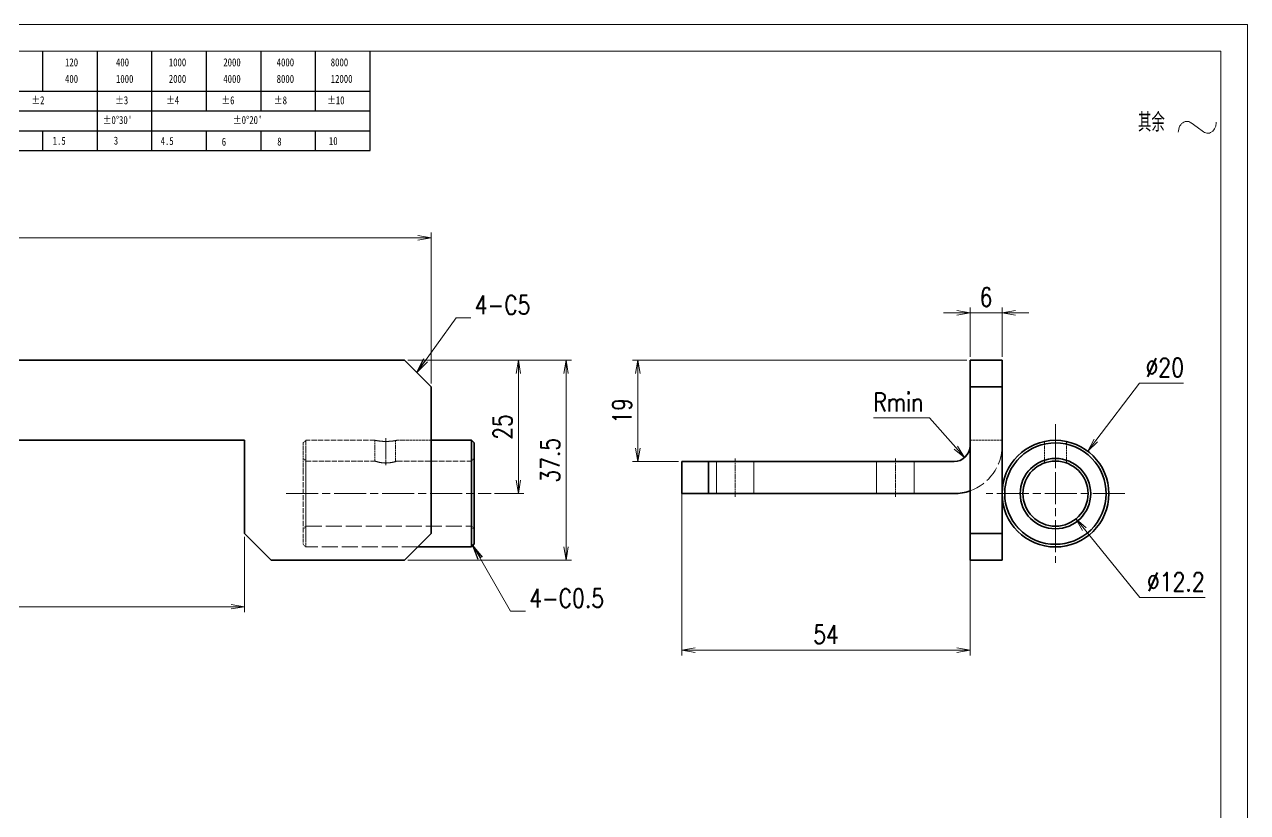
# Model space of a CAD drawing. Header units: inches. Extents: x 269 to 10986, y 1043 to 4337.
# Drawn here: x 8503.2 to 8732.4, y 1860.5 to 2008.2 of the extents above; entities that cross this region are included whole.
import ezdxf

# ---------------------------------------------------------------- set-up
doc = ezdxf.new("R2010")
doc.units = ezdxf.units.IN
doc.header["$MEASUREMENT"] = 0
for name, pattern in [('AM_ISO02W050x2', [3.75, 3, -0.75]), ('AM_ISO08W050x2', [9, 6, -0.75, 1.5, -0.75]), ('DOT2', [0.125, 0, -0.125])]:
    doc.linetypes.add(name, pattern=pattern)
for name, color, linetype, lineweight in [('中心线', 2, 'AM_ISO08W050x2', 18), ('图框', 7, 'Continuous', 18), ('标注线', 3, 'Continuous', 18), ('粗实线', 7, 'Continuous', 35), ('虚线', 1, 'AM_ISO02W050x2', 18)]:
    doc.layers.add(name, color=color, linetype=linetype, lineweight=lineweight)
doc.layers.add('图\\M+19E79\\M+195B6\\M+18E9A', color=7, linetype='Continuous')
doc.layers.add('打印', color=7, linetype='Continuous', lineweight=15, plot=False)
doc.layers.add('打印-禁用', color=7, linetype='Continuous', lineweight=15, plot=False)
doc.styles.add('DIM', font='romans.shx', dxfattribs={"width": 0.8, "bigfont": 'bigfont.shx'})
doc.styles.add('国标', font='simfang.ttf', dxfattribs={"width": 0.8})
doc.styles.add('机械长仿宋', font='gbenor.shx', dxfattribs={"height": 1, "bigfont": 'gbcbig.shx'})
doc.dimstyles.new('XR 1-1', dxfattribs={"dimtxt": 3.5, "dimasz": 2.5, "dimexe": 1, "dimexo": 0.625, "dimgap": 1.2, "dimtad": 1, "dimtoh": 1, "dimdsep": 46, "dimtxsty": 'DIM', "dimblk": 'OPEN', "dimcen": 0, "dimclrd": 8, "dimclre": 8, "dimclrt": 2, "dimazin": 2, "dimtfac": 0.5, "dimtmove": 0, "dimatfit": 3, "dimldrblk": 'OPEN', "dimfxl": 0, "dimtolj": 2, "dimlwd": 18, "dimlwe": 18, "dimarcsym": 0})
doc.dimstyles.new('XR 1-1$0', dxfattribs={"dimtxt": 3.5, "dimasz": 2.5, "dimexe": 1, "dimexo": 0.625, "dimgap": 1.2, "dimtad": 1, "dimzin": 9, "dimdsep": 46, "dimtxsty": 'DIM', "dimblk": 'OPEN', "dimcen": 0, "dimclrd": 8, "dimclre": 8, "dimclrt": 2, "dimazin": 2, "dimtfac": 0.5, "dimtmove": 0, "dimatfit": 3, "dimldrblk": 'OPEN', "dimfxl": 0, "dimtolj": 2, "dimlwd": 18, "dimlwe": 18, "dimarcsym": 0})
doc.dimstyles.new('XR 1-1$3', dxfattribs={"dimtxt": 3.5, "dimasz": 2.5, "dimexe": 1, "dimexo": 0.625, "dimgap": 1.2, "dimtad": 1, "dimtoh": 1, "dimdsep": 46, "dimtxsty": 'DIM', "dimblk": 'OPEN', "dimcen": 0, "dimclrd": 8, "dimclre": 8, "dimclrt": 2, "dimazin": 2, "dimtfac": 0.5, "dimtofl": 0, "dimtmove": 0, "dimatfit": 3, "dimldrblk": 'OPEN', "dimfxl": 0, "dimtolj": 2, "dimlwd": 18, "dimlwe": 18, "dimarcsym": 0})
doc.dimstyles.new('XR 1-1$4', dxfattribs={"dimtxt": 3.5, "dimasz": 2.5, "dimexe": 1, "dimexo": 0.625, "dimgap": 1.2, "dimtad": 1, "dimtoh": 1, "dimdsep": 46, "dimtxsty": 'DIM', "dimblk": 'OPEN', "dimcen": 0, "dimclrd": 8, "dimclre": 8, "dimclrt": 2, "dimazin": 2, "dimtfac": 0.5, "dimtofl": 0, "dimtmove": 0, "dimatfit": 3, "dimldrblk": 'OPEN', "dimfxl": 0, "dimtolj": 2, "dimlwd": 18, "dimlwe": 18, "dimarcsym": 0})

# ---------------------------------------------------------------- blocks, each defined once
blk = doc.blocks.new('GZDEH零件A3图框V01版')
at = {"layer": '图\\M+19E79\\M+195B6\\M+18E9A', "color": 9}
for p, q in [((3051.75, -1561.98), (3051.75, -1554.46)), ((3061.98, -1561.98), (3061.98, -1554.46)), ((3072.2, -1561.98), (3072.2, -1554.46)), ((3082.42, -1561.98), (3082.42, -1554.46)), ((3092.64, -1561.98), (3092.64, -1554.46)), ((3102.86, -1561.98), (3102.86, -1554.46)), ((3113.09, -1573.08), (3113.09, -1554.46)), ((2996.09, -1561.98), (3113.09, -1561.98)), ((3061.98, -1573.08), (3061.98, -1561.98)), ((3072.2, -1573.08), (3072.2, -1561.98)), ((3082.42, -1565.68), (3082.42, -1561.98)), ((3092.64, -1565.68), (3092.64, -1561.98)), ((3102.86, -1565.68), (3102.86, -1561.98)), ((2996.09, -1565.68), (3113.09, -1565.68)), ((2996.09, -1569.38), (3113.09, -1569.38)), ((3051.75, -1573.08), (3051.75, -1569.38)), ((3082.42, -1573.08), (3082.42, -1569.48)), ((3092.64, -1573.08), (3092.64, -1569.38)), ((3102.86, -1573.08), (3102.86, -1569.38)), ((2990.09, -1573.08), (3113.09, -1573.08))]:
    blk.add_line(p, q, dxfattribs=at)
at = {"layer": '图框', "linetype": 'Continuous'}
for p, q in [((3272.49, -1554.46), (2882.49, -1554.46)), ((3272.49, -1832.96), (3272.49, -1554.46))]:
    blk.add_line(p, q, dxfattribs=at)
at = {"layer": '打印-禁用', "linetype": 'Continuous'}
for p, q in [((3277.49, -1549.46), (2857.49, -1549.46)), ((3277.49, -1846.46), (3277.49, -1549.46))]:
    blk.add_line(p, q, dxfattribs=at)
at = {"layer": '图\\M+19E79\\M+195B6\\M+18E9A', "color": 9, "style": '国标', "width": 0.8}
for s, p in [('120', (3055.91, -1557.31)), ('400', (3065.46, -1557.31)), ('1000', (3075.36, -1557.31)), ('2000', (3085.57, -1557.31)), ('4000', (3095.57, -1557.31)), ('8000', (3105.7, -1557.31)), ('400', (3055.91, -1560.41)), ('1000', (3065.46, -1560.41)), ('2000', (3075.36, -1560.41)), ('4000', (3085.57, -1560.41)), ('8000', (3095.57, -1560.41)), ('12000', (3105.7, -1560.41)), ('±2', (3049.61, -1564.42)), ('±3', (3065.3, -1564.42)), ('±4', (3074.85, -1564.42)), ('±6', (3085.22, -1564.42)), ('±8', (3095.06, -1564.42)), ('±10', (3105.02, -1564.42)), ("±0%%D30'", (3062.98, -1568.12)), ("±0%%D20'", (3087.38, -1568.12)), ('1.5', (3053.59, -1572.01)), ('3', (3065.05, -1571.98)), ('4.5', (3073.82, -1572.05)), ('6', (3085.28, -1572.19)), ('8', (3095.68, -1572.15)), ('10', (3105.36, -1572.06))]:
    blk.add_text(s, height=1.5, dxfattribs=at).set_placement(p)
blk = doc.blocks.new('DEH A3')
at = {"layer": '图框'}
blk.add_blockref('GZDEH零件A3图框V01版', (-2857.49, 1846.46), dxfattribs=at)
blk = doc.blocks.new('其余不去材料')
at = {"layer": '标注线', "color": 2, "lineweight": 13}
for points in [[(0, 0.17), (0.01, 0.48), (0.07, 0.79), (0.16, 1.09), (0.28, 1.36), (0.44, 1.6), (0.62, 1.8), (0.82, 1.97), (1.04, 2.09), (1.26, 2.17), (1.49, 2.21), (1.72, 2.21), (1.94, 2.17), (2.37, 1.97), (2.41, 1.95)], [(2.41, 1.95), (3.55, 1.11), (4.7, 0.27)], [(4.7, 0.27), (4.91, 0.14), (5.14, 0.05), (5.37, 0), (5.6, 0), (5.82, 0.04), (6.04, 0.11), (6.45, 0.38), (6.79, 0.8), (7.02, 1.34), (7.11, 1.95), (7.11, 2.09)]]:
    blk.add_lwpolyline(points, dxfattribs=at)
at = {"layer": '标注线', "color": 7, "linetype": 'DOT2', "style": '机械长仿宋'}
blk.add_text('其余', height=3.5, dxfattribs=at).set_placement((-7.56, 0.3))
blk = doc.blocks.new('_Open')
at = {"color": 0, "linetype": 'ByBlock', "lineweight": -2}
for p, q in [((-1, 0.167), (0, 0)), ((-1, -0.167), (0, 0)), ((0, 0), (-1, 0))]:
    blk.add_line(p, q, dxfattribs=at)
blk = doc.blocks.new('*D730')
at = {"layer": 'Defpoints', "color": 0, "transparency": 16777216}
for p in [(8579.42, 1968.25), (8355.42, 1940.3), (8579.42, 1940.3)]:
    blk.add_point(p, dxfattribs=at)
at = {"layer": '标注线', "color": 8, "lineweight": 18, "transparency": 16777216}
for p, q in [((8355.42, 1940.92), (8355.42, 1969.25)), ((8579.42, 1940.92), (8579.42, 1969.25)), ((8357.92, 1968.25), (8576.92, 1968.25))]:
    blk.add_line(p, q, dxfattribs=at)
at = {"layer": '标注线', "color": 8, "lineweight": 18, "transparency": 16777216, "xscale": 2.5, "yscale": 2.5, "zscale": 2.5, "rotation": 180}
blk.add_blockref('_Open', (8355.42, 1968.25), dxfattribs=at)
at = {"layer": '标注线', "color": 8, "lineweight": 18, "transparency": 16777216, "xscale": 2.5, "yscale": 2.5, "zscale": 2.5}
blk.add_blockref('_Open', (8579.42, 1968.25), dxfattribs=at)
at = {"layer": '标注线', "color": 2, "transparency": 16777216, "insert": (8467.42, 1971.2), "char_height": 3.5, "attachment_point": 5, "style": 'DIM'}
blk.add_mtext('\\A2;224', dxfattribs=at)
blk = doc.blocks.new('*D732')
at = {"layer": 'Defpoints', "color": 0, "transparency": 16777216}
for p in [(8574.42, 1945.3), (8604.67, 1945.3), (8574.42, 1907.8)]:
    blk.add_point(p, dxfattribs=at)
at = {"layer": '标注线', "color": 8, "lineweight": 18, "transparency": 16777216}
for p, q in [((8575.05, 1945.3), (8605.67, 1945.3)), ((8604.67, 1910.3), (8604.67, 1942.8)), ((8575.05, 1907.8), (8605.67, 1907.8))]:
    blk.add_line(p, q, dxfattribs=at)
at = {"layer": '标注线', "color": 8, "lineweight": 18, "transparency": 16777216, "xscale": 2.5, "yscale": 2.5, "zscale": 2.5}
for p, rotation in [((8604.67, 1945.3), 90), ((8604.67, 1907.8), 270)]:
    blk.add_blockref('_Open', p, dxfattribs=dict(at, rotation=rotation))
at = {"layer": '标注线', "color": 2, "transparency": 16777216, "insert": (8601.72, 1926.55), "char_height": 3.5, "attachment_point": 5, "rotation": 90, "style": 'DIM'}
blk.add_mtext('\\A2;37.5', dxfattribs=at)
blk = doc.blocks.new('*D734')
at = {"layer": 'Defpoints', "color": 0, "transparency": 16777216}
for p in [(8544.42, 1912.8), (8385.42, 1911.21), (8544.42, 1899.11)]:
    blk.add_point(p, dxfattribs=at)
at = {"layer": '标注线', "color": 8, "lineweight": 18, "transparency": 16777216}
for p, q in [((8544.42, 1912.17), (8544.42, 1898.11)), ((8385.42, 1910.59), (8385.42, 1898.11)), ((8387.92, 1899.11), (8541.92, 1899.11))]:
    blk.add_line(p, q, dxfattribs=at)
at = {"layer": '标注线', "color": 8, "lineweight": 18, "transparency": 16777216, "xscale": 2.5, "yscale": 2.5, "zscale": 2.5, "rotation": 180}
blk.add_blockref('_Open', (8385.42, 1899.11), dxfattribs=at)
at = {"layer": '标注线', "color": 8, "lineweight": 18, "transparency": 16777216, "xscale": 2.5, "yscale": 2.5, "zscale": 2.5}
blk.add_blockref('_Open', (8544.42, 1899.11), dxfattribs=at)
at = {"layer": '标注线', "color": 2, "transparency": 16777216, "insert": (8464.92, 1902.06), "char_height": 3.5, "attachment_point": 5, "style": 'DIM'}
blk.add_mtext('\\A2;159', dxfattribs=at)
blk = doc.blocks.new('*D736')
at = {"layer": 'Defpoints', "color": 0, "transparency": 16777216}
for p in [(8680.37, 1929.27), (8626.37, 1926.3), (8680.37, 1890.96)]:
    blk.add_point(p, dxfattribs=at)
at = {"layer": '标注线', "color": 8, "lineweight": 18, "transparency": 16777216}
for p, q in [((8680.37, 1928.64), (8680.37, 1889.96)), ((8626.37, 1925.67), (8626.37, 1889.96)), ((8628.87, 1890.96), (8677.87, 1890.96))]:
    blk.add_line(p, q, dxfattribs=at)
at = {"layer": '标注线', "color": 8, "lineweight": 18, "transparency": 16777216, "xscale": 2.5, "yscale": 2.5, "zscale": 2.5, "rotation": 180}
blk.add_blockref('_Open', (8626.37, 1890.96), dxfattribs=at)
at = {"layer": '标注线', "color": 8, "lineweight": 18, "transparency": 16777216, "xscale": 2.5, "yscale": 2.5, "zscale": 2.5}
blk.add_blockref('_Open', (8680.37, 1890.96), dxfattribs=at)
at = {"layer": '标注线', "color": 2, "transparency": 16777216, "insert": (8653.37, 1893.91), "char_height": 3.5, "attachment_point": 5, "style": 'DIM'}
blk.add_mtext('\\A2;54', dxfattribs=at)
blk = doc.blocks.new('*D737')
at = {"layer": 'Defpoints', "color": 0, "transparency": 16777216}
for p in [(8680.37, 1945.3), (8618.11, 1926.3), (8626.37, 1926.3)]:
    blk.add_point(p, dxfattribs=at)
at = {"layer": '标注线', "color": 8, "lineweight": 18, "transparency": 16777216}
for p, q in [((8679.75, 1945.3), (8617.11, 1945.3)), ((8618.11, 1942.8), (8618.11, 1928.8)), ((8625.75, 1926.3), (8617.11, 1926.3))]:
    blk.add_line(p, q, dxfattribs=at)
at = {"layer": '标注线', "color": 8, "lineweight": 18, "transparency": 16777216, "xscale": 2.5, "yscale": 2.5, "zscale": 2.5}
for p, rotation in [((8618.11, 1945.3), 90), ((8618.11, 1926.3), 270)]:
    blk.add_blockref('_Open', p, dxfattribs=dict(at, rotation=rotation))
at = {"layer": '标注线', "color": 2, "transparency": 16777216, "insert": (8615.16, 1935.8), "char_height": 3.5, "attachment_point": 5, "rotation": 90, "style": 'DIM'}
blk.add_mtext('\\A2;19', dxfattribs=at)
blk = doc.blocks.new('*D738')
at = {"layer": 'Defpoints', "color": 0, "transparency": 16777216}
for p in [(8680.37, 1954.19), (8680.37, 1945.3), (8686.37, 1945.3)]:
    blk.add_point(p, dxfattribs=at)
at = {"layer": '标注线', "color": 8, "lineweight": 18, "transparency": 16777216}
for p, q in [((8680.37, 1945.92), (8680.37, 1955.19)), ((8686.37, 1945.92), (8686.37, 1955.19)), ((8677.87, 1954.19), (8675.37, 1954.19)), ((8686.37, 1954.19), (8680.37, 1954.19)), ((8688.87, 1954.19), (8691.37, 1954.19))]:
    blk.add_line(p, q, dxfattribs=at)
at = {"layer": '标注线', "color": 8, "lineweight": 18, "transparency": 16777216, "xscale": 2.5, "yscale": 2.5, "zscale": 2.5}
blk.add_blockref('_Open', (8680.37, 1954.19), dxfattribs=at)
at = {"layer": '标注线', "color": 8, "lineweight": 18, "transparency": 16777216, "xscale": 2.5, "yscale": 2.5, "zscale": 2.5, "rotation": 180}
blk.add_blockref('_Open', (8686.37, 1954.19), dxfattribs=at)
at = {"layer": '标注线', "color": 2, "transparency": 16777216, "insert": (8683.37, 1957.14), "char_height": 3.5, "attachment_point": 5, "style": 'DIM'}
blk.add_mtext('\\A2;6', dxfattribs=at)
blk = doc.blocks.new('*D739')
at = {"layer": 'Defpoints', "color": 0, "transparency": 16777216}
for p in [(8677.37, 1929.3), (8679.36, 1927.05)]:
    blk.add_point(p, dxfattribs=at)
at = {"layer": '标注线', "color": 8, "lineweight": 18, "transparency": 16777216}
for p, q in [((8662.25, 1934.5), (8672.78, 1934.5)), ((8672.78, 1934.5), (8677.7, 1928.92))]:
    blk.add_line(p, q, dxfattribs=at)
at = {"layer": '标注线', "color": 8, "lineweight": 18, "transparency": 16777216, "xscale": 2.5, "yscale": 2.5, "zscale": 2.5, "rotation": 311.3907243810402}
blk.add_blockref('_Open', (8679.36, 1927.05), dxfattribs=at)
at = {"layer": '标注线', "color": 2, "transparency": 16777216, "insert": (8666.92, 1937.45), "char_height": 3.5, "attachment_point": 5, "style": 'DIM'}
blk.add_mtext('\\A2;{\\Fromans,bigfont|c134;Rmin}', dxfattribs=at)
blk = doc.blocks.new('*D741')
at = {"layer": 'Defpoints', "color": 0, "transparency": 16777216}
for p in [(8593.25, 1945.3), (8590.62, 1920.3), (8595.74, 1920.3)]:
    blk.add_point(p, dxfattribs=at)
at = {"layer": '标注线', "color": 8, "lineweight": 18, "transparency": 16777216}
for p, q in [((8593.87, 1945.3), (8596.74, 1945.3)), ((8595.74, 1942.8), (8595.74, 1922.8)), ((8591.25, 1920.3), (8596.74, 1920.3))]:
    blk.add_line(p, q, dxfattribs=at)
at = {"layer": '标注线', "color": 8, "lineweight": 18, "transparency": 16777216, "xscale": 2.5, "yscale": 2.5, "zscale": 2.5}
for p, rotation in [((8595.74, 1945.3), 90), ((8595.74, 1920.3), 270)]:
    blk.add_blockref('_Open', p, dxfattribs=dict(at, rotation=rotation))
at = {"layer": '标注线', "color": 2, "transparency": 16777216, "insert": (8592.79, 1932.8), "char_height": 3.5, "attachment_point": 5, "rotation": 90, "style": 'DIM'}
blk.add_mtext('\\A2;25', dxfattribs=at)
blk = doc.blocks.new('*D751')
at = {"layer": 'Defpoints', "color": 0, "transparency": 16777216}
for p in [(8702.43, 1928.25), (8690.31, 1912.34)]:
    blk.add_point(p, dxfattribs=at)
at = {"layer": '标注线', "color": 8, "lineweight": 18, "transparency": 16777216}
for p, q in [((8712.12, 1940.98), (8703.94, 1930.24)), ((8720.38, 1940.98), (8712.12, 1940.98))]:
    blk.add_line(p, q, dxfattribs=at)
at = {"layer": '标注线', "color": 8, "lineweight": 18, "transparency": 16777216, "xscale": 2.5, "yscale": 2.5, "zscale": 2.5, "rotation": 232.7194486305759}
blk.add_blockref('_Open', (8702.43, 1928.25), dxfattribs=at)
at = {"layer": '标注线', "color": 2, "transparency": 16777216, "insert": (8716.85, 1943.93), "char_height": 3.5, "attachment_point": 5, "style": 'DIM'}
blk.add_mtext('\\A2;∅20', dxfattribs=at)
blk = doc.blocks.new('*D752')
at = {"layer": 'Defpoints', "color": 0, "transparency": 16777216}
for p in [(8692.53, 1925.03), (8700.21, 1915.56)]:
    blk.add_point(p, dxfattribs=at)
at = {"layer": '标注线', "color": 8, "lineweight": 18, "transparency": 16777216}
for p, q in [((8712.19, 1900.8), (8701.79, 1913.62)), ((8724.45, 1900.8), (8712.19, 1900.8))]:
    blk.add_line(p, q, dxfattribs=at)
at = {"layer": '标注线', "color": 8, "lineweight": 18, "transparency": 16777216, "xscale": 2.5, "yscale": 2.5, "zscale": 2.5, "rotation": 129.0443044834128}
blk.add_blockref('_Open', (8700.21, 1915.56), dxfattribs=at)
at = {"layer": '标注线', "color": 2, "transparency": 16777216, "insert": (8718.92, 1903.75), "char_height": 3.5, "attachment_point": 5, "style": 'DIM'}
blk.add_mtext('\\A2;∅12.2', dxfattribs=at)

msp = doc.modelspace()

# ---------------------------------------------------------------- linework, layer by layer
at = {"layer": '中心线'}
for p, q in [((8696.372, 1933.297), (8696.372, 1907.297)), ((8552.221, 1920.297), (8590.622, 1920.297)), ((8709.372, 1920.297), (8683.372, 1920.297))]:
    msp.add_line(p, q, dxfattribs=at)
at = {"layer": '中心线', "ltscale": 0.126382}
msp.add_line((8570.922, 1925.614), (8570.921, 1930.669), dxfattribs=at)
at = {"layer": '中心线', "ltscale": 0.122865}
msp.add_line((8570.922, 1925.626), (8570.921, 1930.541), dxfattribs=at)
at = {"layer": '中心线', "ltscale": 0.123802}
msp.add_line((8696.372, 1925.709), (8696.372, 1930.661), dxfattribs=at)
at = {"layer": '中心线', "ltscale": 0.18}
for p, q in [((8636.372, 1919.697), (8636.372, 1926.897)), ((8666.372, 1919.697), (8666.372, 1926.897))]:
    msp.add_line(p, q, dxfattribs=at)
at = {"layer": '打印'}
msp.add_lwpolyline([(8312.365, 2008.236), (8732.365, 2008.236), (8732.365, 1711.236), (8312.365, 1711.236)], close=True, dxfattribs=at)
at = {"layer": '粗实线'}
for p, q in [((8360.422, 1945.297), (8574.422, 1945.297)), ((8579.422, 1912.797), (8579.422, 1940.297)), ((8680.372, 1912.797), (8680.372, 1940.297)), ((8686.372, 1912.797), (8686.372, 1940.297)), ((8385.422, 1930.297), (8544.422, 1930.297)), ((8631.372, 1926.297), (8677.372, 1926.297)), ((8677.372, 1920.297), (8631.372, 1920.297)), ((8549.422, 1907.797), (8574.422, 1907.797))]:
    msp.add_line(p, q, dxfattribs=at)
at = {"layer": '粗实线', "ltscale": 0.176777}
for p, q in [((8574.422, 1945.297), (8579.422, 1940.297)), ((8549.422, 1907.797), (8544.422, 1912.797)), ((8579.422, 1912.797), (8574.422, 1907.797))]:
    msp.add_line(p, q, dxfattribs=at)
at = {"layer": '粗实线', "ltscale": 0.15}
for p, q in [((8680.372, 1945.297), (8686.372, 1945.297)), ((8680.372, 1940.297), (8686.372, 1940.297)), ((8626.372, 1920.297), (8626.372, 1926.297)), ((8631.372, 1920.297), (8631.372, 1926.297)), ((8686.372, 1912.797), (8680.372, 1912.797)), ((8686.372, 1907.797), (8680.372, 1907.797))]:
    msp.add_line(p, q, dxfattribs=at)
at = {"layer": '粗实线', "ltscale": 0.125}
for p, q in [((8680.372, 1945.297), (8680.372, 1940.297)), ((8686.372, 1940.297), (8686.372, 1945.297)), ((8626.372, 1926.297), (8631.372, 1926.297)), ((8631.372, 1920.297), (8626.372, 1920.297)), ((8680.372, 1912.797), (8680.372, 1907.797)), ((8686.372, 1907.797), (8686.372, 1912.797))]:
    msp.add_line(p, q, dxfattribs=at)
at = {"layer": '粗实线', "ltscale": 0.4375}
msp.add_line((8544.422, 1912.797), (8544.422, 1930.297), dxfattribs=at)
at = {"layer": '粗实线', "ltscale": 0.1875}
msp.add_line((8586.922, 1930.297), (8579.422, 1930.297), dxfattribs=at)
at = {"layer": '粗实线', "ltscale": 0.130144}
msp.add_line((8586.922, 1930.297), (8586.922, 1925.091), dxfattribs=at)
at = {"layer": '粗实线', "ltscale": 0.017692}
msp.add_line((8587.422, 1929.797), (8586.922, 1930.297), dxfattribs=at)
at = {"layer": '粗实线', "ltscale": 0.123626}
msp.add_line((8587.422, 1924.852), (8587.422, 1929.797), dxfattribs=at)
at = {"layer": '粗实线', "ltscale": 0.339252}
msp.add_line((8586.922, 1925.091), (8586.922, 1911.521), dxfattribs=at)
at = {"layer": '粗实线', "ltscale": 0.322289}
msp.add_line((8587.422, 1911.96), (8587.422, 1924.852), dxfattribs=at)
at = {"layer": '粗实线', "ltscale": 0.030604}
msp.add_line((8586.922, 1911.521), (8586.922, 1910.297), dxfattribs=at)
at = {"layer": '粗实线', "ltscale": 0.029075}
msp.add_line((8587.422, 1910.797), (8587.422, 1911.96), dxfattribs=at)
at = {"layer": '粗实线', "ltscale": 0.250001}
msp.add_line((8586.922, 1910.297), (8576.922, 1910.297), dxfattribs=at)
at = {"layer": '粗实线', "ltscale": 0.017675}
msp.add_line((8587.421, 1910.797), (8586.922, 1910.297), dxfattribs=at)
at = {"layer": '粗实线'}
for radius in [10, 6.6, 6.1]:
    msp.add_circle((8696.372, 1920.297), radius, dxfattribs=at)
for centre, radius, start, end in [((8696.373, 1920.297), 9.501, 61.35287, 241.34396), ((8677.372, 1929.297), 3, 270, 359.42732), ((8677.372, 1929.297), 9, 359.66936, 0), ((8696.371, 1920.297), 9.501, 331.35581, 61.34843), ((8677.372, 1929.297), 9, 270, 289.47021), ((8696.372, 1920.298), 9.501, 241.35581, 331.34843)]:
    msp.add_arc(centre, radius, start, end, dxfattribs=at)
at = {"layer": '虚线', "ltscale": 0.15}
for p, q in [((8680.372, 1940.297), (8686.372, 1940.297)), ((8680.372, 1930.297), (8686.372, 1930.297)), ((8631.372, 1920.297), (8631.372, 1926.297)), ((8632.872, 1926.297), (8632.872, 1920.297)), ((8639.872, 1926.297), (8639.872, 1920.297)), ((8662.872, 1926.297), (8662.872, 1920.297)), ((8669.872, 1926.297), (8669.872, 1920.297)), ((8680.372, 1912.797), (8686.372, 1912.797))]:
    msp.add_line(p, q, dxfattribs=at)
at = {"layer": '虚线', "ltscale": 0.017678}
for p, q in [((8555.422, 1929.797), (8555.922, 1930.297)), ((8555.922, 1926.397), (8555.422, 1926.897)), ((8555.922, 1914.197), (8555.422, 1913.697)), ((8555.422, 1910.797), (8555.922, 1910.297))]:
    msp.add_line(p, q, dxfattribs=at)
at = {"layer": '虚线', "ltscale": 0.123636}
msp.add_line((8555.422, 1929.797), (8555.422, 1924.852), dxfattribs=at)
at = {"layer": '虚线', "ltscale": 0.130144}
for p, q in [((8555.922, 1930.297), (8555.922, 1925.091)), ((8555.922, 1915.503), (8555.922, 1910.297)), ((8586.922, 1915.503), (8586.922, 1910.297))]:
    msp.add_line(p, q, dxfattribs=at)
at = {"layer": '虚线', "ltscale": 0.323335}
for p, q in [((8568.855, 1930.297), (8555.922, 1930.297)), ((8555.922, 1926.397), (8568.855, 1926.397))]:
    msp.add_line(p, q, dxfattribs=at)
at = {"layer": '虚线', "ltscale": 0.097514}
msp.add_line((8568.855, 1930.297), (8568.855, 1926.397), dxfattribs=at)
at = {"layer": '虚线', "ltscale": 0.006438}
msp.add_line((8572.988, 1930.297), (8572.735, 1930.248), dxfattribs=at)
at = {"layer": '虚线', "ltscale": 0.098295}
msp.add_line((8572.735, 1926.316), (8572.735, 1930.248), dxfattribs=at)
at = {"layer": '虚线', "ltscale": 0.16084}
msp.add_line((8579.422, 1930.297), (8572.988, 1930.297), dxfattribs=at)
at = {"layer": '虚线', "ltscale": 0.030604}
msp.add_line((8586.922, 1930.297), (8586.922, 1929.073), dxfattribs=at)
at = {"layer": '虚线', "ltscale": 0.101123}
msp.add_line((8694.305, 1930.081), (8694.305, 1926.036), dxfattribs=at)
at = {"layer": '虚线', "ltscale": 0.101124}
msp.add_line((8698.439, 1930.081), (8698.439, 1926.036), dxfattribs=at)
at = {"layer": '虚线', "ltscale": 0.339252}
for p, q in [((8555.922, 1929.073), (8555.922, 1915.503)), ((8586.922, 1929.073), (8586.922, 1915.503)), ((8555.922, 1925.091), (8555.922, 1911.521))]:
    msp.add_line(p, q, dxfattribs=at)
at = {"layer": '虚线', "ltscale": 0.079388}
for p, q in [((8555.922, 1926.397), (8555.922, 1923.222)), ((8555.922, 1917.373), (8555.922, 1914.197))]:
    msp.add_line(p, q, dxfattribs=at)
at = {"layer": '虚线', "ltscale": 0.206944}
for p, q in [((8555.922, 1925.65), (8555.922, 1917.373)), ((8586.922, 1917.373), (8586.922, 1925.65)), ((8555.922, 1923.222), (8555.922, 1914.944)), ((8586.922, 1914.944), (8586.922, 1923.222))]:
    msp.add_line(p, q, dxfattribs=at)
at = {"layer": '虚线', "ltscale": 0.348344}
msp.add_line((8572.988, 1926.397), (8586.922, 1926.397), dxfattribs=at)
at = {"layer": '虚线', "ltscale": 0.017662}
msp.add_line((8586.922, 1926.397), (8587.421, 1926.897), dxfattribs=at)
at = {"layer": '虚线', "ltscale": 0.079385}
for p, q in [((8586.922, 1923.222), (8586.922, 1926.397)), ((8586.922, 1917.373), (8586.922, 1914.197))]:
    msp.add_line(p, q, dxfattribs=at)
at = {"layer": '虚线', "ltscale": 0.322289}
msp.add_line((8555.422, 1924.852), (8555.422, 1911.96), dxfattribs=at)
at = {"layer": '虚线'}
for p, q in [((8555.922, 1914.197), (8586.922, 1914.197)), ((8576.922, 1910.297), (8555.922, 1910.297))]:
    msp.add_line(p, q, dxfattribs=at)
at = {"layer": '虚线', "ltscale": 0.017675}
msp.add_line((8586.922, 1914.197), (8587.422, 1913.697), dxfattribs=at)
at = {"layer": '虚线', "ltscale": 0.029074}
msp.add_line((8555.422, 1911.96), (8555.422, 1910.797), dxfattribs=at)
at = {"layer": '虚线'}
for radius in [9.5, 6.6]:
    msp.add_circle((8696.372, 1920.297), radius, dxfattribs=at)
for centre, radius, start, end in [((8571.01, 1940.701), 10.625, 258.29515, 264.16873), ((8570.936, 1940.167), 10.086, 259.55577, 269.91638), ((8570.932, 1940.097), 10.016, 264.26296, 269.93908), ((8570.907, 1940.167), 10.086, 270.08362, 280.44423), ((8570.916, 1940.016), 9.935, 270.0338, 275.7563), ((8570.854, 1940.556), 10.479, 275.79667, 281.75108), ((8677.372, 1929.297), 3, 359.42732, 0), ((8677.372, 1929.297), 9, 289.47021, 359.66936), ((8571.205, 1933.321), 7.313, 251.25187, 259.96304), ((8570.964, 1932.289), 6.254, 252.73547, 269.60779), ((8570.933, 1931.97), 5.933, 260.28094, 269.89314), ((8570.879, 1932.289), 6.254, 270.39221, 287.26453), ((8570.91, 1931.97), 5.933, 270.10686, 279.71906), ((8570.719, 1932.992), 6.974, 279.8503, 288.9834), ((8570.586, 1933.454), 7.454, 286.75527, 288.79489)]:
    msp.add_arc(centre, radius, start, end, dxfattribs=at)

# ---------------------------------------------------------------- block references
at = {"layer": '图框'}
msp.add_blockref('DEH A3', (8312.365, 1711.236), dxfattribs=at)
at = {"layer": '标注线'}
msp.add_blockref('其余不去材料', (8719.397, 1987.848), dxfattribs=at)

# ---------------------------------------------------------------- texts
at = {"layer": '标注线', "color": 2, "char_height": 3.5, "attachment_point": 7, "style": 'DIM'}
for s, insert in [('\\A2;{\\Fromans,bigfont|c134;4-}C5', (8587.555, 1953.916)), ('\\A2;{\\Fromans,bigfont|c134;4-}C0.5', (8597.76, 1898.96))]:
    msp.add_mtext(s, dxfattribs=dict(at, insert=insert))

# ---------------------------------------------------------------- dimensions: what is measured, and where the dimension line sits
at = {"layer": '标注线'}
for base, p1, p2, picture, middle in [((8579.422, 1968.25), (8355.422, 1940.297), (8579.422, 1940.297), '*D730', (8467.422, 1971.2)), ((8680.372, 1954.193), (8686.372, 1945.297), (8680.372, 1945.297), '*D738', (8683.372, 1957.143)), ((8680.372, 1890.961), (8626.372, 1926.297), (8680.372, 1929.267), '*D736', (8653.372, 1893.911)), ((8544.422, 1899.115), (8385.422, 1911.212), (8544.422, 1912.797), '*D734', (8464.922, 1902.065))]:
    dim = msp.add_linear_dim(base=base, p1=p1, p2=p2, dimstyle='XR 1-1$0', dxfattribs=at)
    dim.commit()
    dim.dimension.update_dxf_attribs({"geometry": picture, "text_midpoint": middle})
for p1, p2, picture, middle in [((8690.315, 1912.34), (8702.429, 1928.254), '*D751', (8716.851, 1940.98)), ((8692.53, 1925.035), (8700.215, 1915.56), '*D752', (8718.921, 1900.798))]:
    dim = msp.add_diameter_dim_2p(p1=p1, p2=p2, dimstyle='XR 1-1$3', dxfattribs=at)
    dim.commit()
    dim.dimension.update_dxf_attribs({"geometry": picture, "text_midpoint": middle, "dimtype": 163})
for base, p1, p2, picture, middle in [((8604.67, 1945.297), (8574.422, 1907.797), (8574.422, 1945.297), '*D732', (8601.72, 1926.547)), ((8595.745, 1920.297), (8593.249, 1945.297), (8590.622, 1920.297), '*D741', (8592.795, 1932.797)), ((8618.109, 1926.297), (8680.372, 1945.297), (8626.372, 1926.297), '*D737', (8615.159, 1935.797))]:
    dim = msp.add_linear_dim(base=base, p1=p1, p2=p2, angle=90, dimstyle='XR 1-1$0', dxfattribs=at)
    dim.commit()
    dim.dimension.update_dxf_attribs({"geometry": picture, "text_midpoint": middle})
dim = msp.add_radius_dim(center=(8677.372, 1929.297), mpoint=(8679.356, 1927.047), text='{\\Fromans,bigfont|c134;Rmin}', dimstyle='XR 1-1$4', override={"dimtmove": 1}, dxfattribs=at)
dim.commit()
dim.dimension.update_dxf_attribs({"geometry": '*D739', "text_midpoint": (8672.785, 1934.503), "dimtype": 164})

# ---------------------------------------------------------------- leaders
for points in [[(8576.725, 1942.994), (8584.055, 1953.217), (8586.855, 1953.217)], [(8587.23, 1910.606), (8594.261, 1898.261), (8597.061, 1898.261)]]:
    msp.add_leader(points, dimstyle='XR 1-1', override={"dimasz": 2.8, "dimexe": 0.69965, "dimexo": 0.69965, "dimgap": 0.69965}, dxfattribs=at)

doc.saveas('drawing.dxf')
